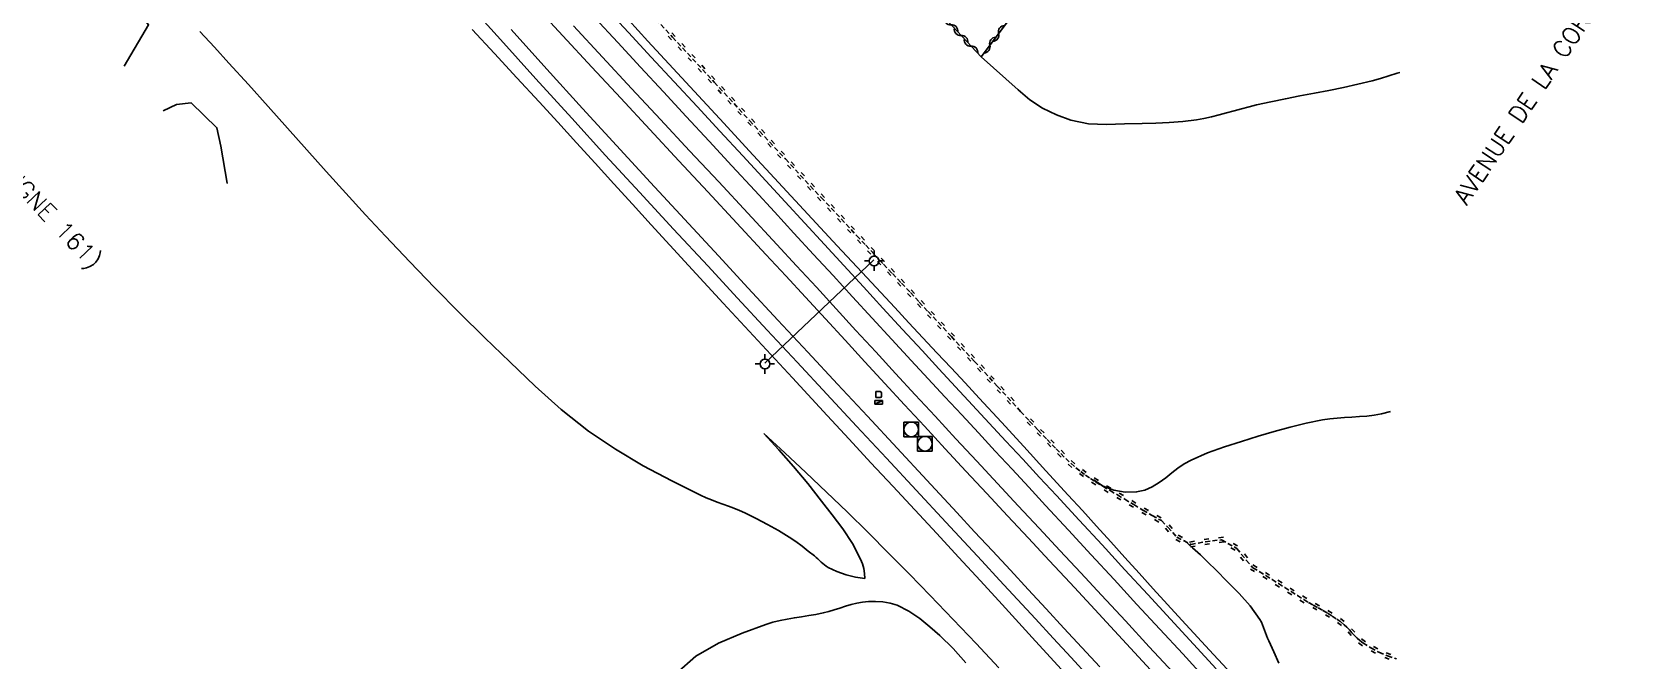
# Model space of a CAD drawing. Header units: millimetres. Extents: x 159000 to 160001, y 158000 to 159001.
# Drawn here: x 159263.9 to 159427.4, y 158266 to 158330.4 of the extents above; entities that cross this region are included whole.
import ezdxf

# ---------------------------------------------------------------- set-up
doc = ezdxf.new("R2010")
doc.units = ezdxf.units.MM
doc.linetypes.add('DASHED', pattern=[0.75, 0.5, -0.25])
doc.layers.get('0').update_dxf_attribs({"linetype": 'CONTINUOUS'})
for name, color, linetype in [('W0017', 7, 'CONTINUOUS'), ('W0211', 2, 'CONTINUOUS'), ('W0214', 2, 'CONTINUOUS'), ('W0220', 5, 'DASHED'), ('W0310', 3, 'CONTINUOUS'), ('W0420', 7, 'CONTINUOUS'), ('W0438', 7, 'CONTINUOUS'), ('W0610', 7, 'CONTINUOUS'), ('W0611', 7, 'CONTINUOUS'), ('W0700', 7, 'CONTINUOUS'), ('W0989', 7, 'CONTINUOUS')]:
    doc.layers.add(name, color=color, linetype=linetype)
doc.styles.get("Standard").update_dxf_attribs({"font": 'romans.shx', "width": 0.85})

# ---------------------------------------------------------------- blocks, each defined once
blk = doc.blocks.new('T610')
for p, q in [((-0.500001, 0), (-1.000002, 0)), ((0, 0.500001), (0, 1.000002)), ((0.500001, 0), (1.000002, 0)), ((0, -0.500001), (0, -1.000002))]:
    blk.add_line(p, q)
blk.add_ellipse((0, 0), major_axis=(-0.353554, 0.353554), ratio=1, start_param=3.926990817, end_param=10.2101761242)
blk = doc.blocks.new('T420')
for p, q in [((0.75, 0.75), (-0.75, 0.75)), ((-0.75, 0.75), (-0.75, -0.75)), ((0.75, 0.75), (0.75, -0.75)), ((0.75, -0.75), (-0.75, -0.75))]:
    blk.add_line(p, q)
blk.add_ellipse((0, 0), major_axis=(-0.53, 0.53), ratio=1, start_param=3.926991, end_param=10.210176)
blk = doc.blocks.new('T438')
for p, q in [((-0.4, 0.2), (0.4, 0.2)), ((-0.4, -0.2), (-0.4, 0.2)), ((0.15, 1.1), (-0.3, 1.1)), ((-0.3, 1.1), (-0.3, 0.5)), ((-0.3, 0.5), (0.15, 0.5)), ((0.3, 0.65), (0.3, 0.95)), ((0.4, 0.2), (0.4, -0.2))]:
    blk.add_line(p, q)
at = {"flags": 128}
for points in [[(-0.4, -0.2), (0.4, 0.2)], [(0.4, -0.2), (-0.4, -0.2)]]:
    blk.add_lwpolyline(points, dxfattribs=at)
for centre, major_axis, start_param, end_param in [((0.15, 0.95), (0.106, -0.106), 0.785398, 2.356194), ((0.15, 0.65), (0.106, 0.106), 3.926991, 5.497787)]:
    blk.add_ellipse(centre, major_axis=major_axis, ratio=1, start_param=start_param, end_param=end_param)
blk = doc.blocks.new('t310o')
at = {"color": 0, "linetype": 'Continuous'}
for centre, start, end in [((-0.5, 0.38), 216.8699, 323.1304), ((0.5, -0.37), 36.8699, 143.1303)]:
    blk.add_arc(centre, 0.625, start, end, dxfattribs=at)
blk = doc.blocks.new('t220o')
at = {"color": 0, "linetype": 'Continuous'}
for p, q in [((-0.25, 0.25), (0.25, 0.25)), ((-0.25, -0.25), (0.25, -0.25))]:
    blk.add_line(p, q, dxfattribs=at)

msp = doc.modelspace()

# ---------------------------------------------------------------- linework, layer by layer
at = {"layer": 'W0017'}
for points in [[(159190.54, 158434.06), (159195.02, 158428.94), (159202.88, 158419.64), (159216.89, 158402.22), (159228.24, 158388.94), (159248.56, 158362.95), (159257.86, 158352.46), (159269.51, 158339.23), (159275.85, 158331.12), (159273.33, 158326.87)], [(159277.34, 158322.29), (159278.69, 158322.95), (159280.21, 158323.1), (159282.85, 158320.56), (159283.23, 158318.68), (159283.88, 158314.86), (159283.87, 158314.82)]]:
    msp.add_lwpolyline(points, dxfattribs=at)
at = {"layer": 'W0211'}
for points in [[(159324, 158332.71), (159327, 158329.44), (159329.59, 158326.63), (159332.18, 158323.82), (159334.77, 158321.01), (159337.36, 158318.2), (159340.37, 158314.95), (159343.38, 158311.7), (159346.39, 158308.45), (159349.41, 158305.2), (159350.85, 158303.66), (159352.29, 158302.11), (159353.73, 158300.56), (159355.17, 158299.02), (159356.61, 158297.47), (159358.05, 158295.93), (159359.49, 158294.38), (159360.93, 158292.83), (159363.21, 158290.35), (159365.5, 158287.86), (159367.77, 158285.38), (159370.05, 158282.89), (159371.51, 158281.29), (159372.96, 158279.68), (159374.41, 158278.08), (159375.86, 158276.47), (159377.31, 158274.87), (159378.76, 158273.27), (159380.22, 158271.67), (159381.68, 158270.07), (159384.94, 158266.53), (159388.22, 158263)], [(159281.09, 158330.43), (159282.59, 158328.81), (159284.08, 158327.19), (159286.09, 158324.97), (159288.08, 158322.74), (159290.07, 158320.51), (159292.06, 158318.28), (159294.05, 158316.05), (159296.06, 158313.83), (159298.07, 158311.63), (159300.11, 158309.44), (159302.61, 158306.79), (159305.13, 158304.16), (159307.69, 158301.57), (159310.29, 158299.02), (159312.85, 158296.53), (159315.43, 158294.05), (159318.1, 158291.66), (159320.92, 158289.44), (159323.67, 158287.59), (159326.52, 158285.89), (159329.44, 158284.33), (159332.4, 158282.86), (159332.96, 158282.61), (159333.52, 158282.38), (159334.09, 158282.16), (159334.67, 158281.96), (159335.24, 158281.75), (159335.81, 158281.54), (159336.38, 158281.31), (159336.94, 158281.06), (159338.1, 158280.49), (159339.24, 158279.88), (159340.37, 158279.24), (159341.47, 158278.56), (159342.14, 158278.11), (159342.79, 158277.63), (159343.42, 158277.13), (159344.06, 158276.64), (159344.23, 158276.49), (159344.4, 158276.34), (159344.57, 158276.18), (159344.73, 158276.02), (159344.9, 158275.87), (159345.08, 158275.72), (159345.27, 158275.58), (159345.47, 158275.46), (159346.36, 158275.04), (159347.29, 158274.71), (159348.25, 158274.47), (159349.23, 158274.33)], [(159364.91, 158324.44), (159361.12, 158327.83)], [(159404.01, 158326.23), (159403.74, 158326.14), (159402.9, 158325.86), (159402.05, 158325.6), (159401.19, 158325.37), (159399.72, 158325.01), (159398.24, 158324.69), (159396.76, 158324.38), (159395.28, 158324.09), (159393.79, 158323.81), (159392.31, 158323.52), (159390.82, 158323.22), (159389.35, 158322.89), (159388.58, 158322.71), (159387.81, 158322.5), (159387.04, 158322.29), (159386.28, 158322.08), (159385.51, 158321.87), (159384.74, 158321.68), (159383.96, 158321.51), (159383.18, 158321.37), (159381.8, 158321.19), (159380.41, 158321.08), (159379.02, 158321.01), (159377.63, 158320.98), (159375.82, 158320.94), (159373.99, 158320.89), (159372.14, 158320.97), (159370.32, 158321.33), (159368.84, 158321.86), (159367.43, 158322.57), (159366.12, 158323.43), (159364.91, 158324.44)], [(159338.86, 158289.2), (159341.01, 158287.21), (159343.16, 158285.21), (159345.29, 158283.19), (159347.4, 158281.15), (159349.55, 158279.03), (159351.68, 158276.9), (159353.8, 158274.76), (159355.9, 158272.6), (159358.27, 158270.14), (159360.61, 158267.66), (159362.94, 158265.18)], [(159381.95, 158278.22), (159382.79, 158277.49), (159383.6, 158276.75), (159384.4, 158275.98), (159385.18, 158275.2), (159386.37, 158274), (159387.56, 158272.79), (159388.7, 158271.52), (159389.69, 158270.12), (159389.84, 158269.86), (159389.96, 158269.59), (159390.07, 158269.32), (159390.17, 158269.03), (159390.26, 158268.75), (159390.36, 158268.47), (159390.47, 158268.2), (159390.59, 158267.93), (159391.11, 158266.8), (159391.64, 158265.65)], [(159359.58, 158265.68), (159358.28, 158267.14), (159356.89, 158268.49), (159355.89, 158269.37), (159354.85, 158270.22), (159353.74, 158270.98), (159352.52, 158271.58), (159351.8, 158271.8), (159351.07, 158271.93), (159350.32, 158271.98), (159349.58, 158271.96), (159348.98, 158271.9), (159348.39, 158271.79), (159347.81, 158271.65), (159347.23, 158271.48), (159346.66, 158271.3), (159346.09, 158271.11), (159345.52, 158270.95), (159344.95, 158270.8), (159344.21, 158270.65), (159343.48, 158270.52), (159342.74, 158270.41), (159342.01, 158270.3), (159341.27, 158270.17), (159340.53, 158270.02), (159339.8, 158269.84), (159339.09, 158269.6), (159336.66, 158268.71), (159334.23, 158267.7), (159331.89, 158266.37), (159329.88, 158264.58)]]:
    msp.add_lwpolyline(points, dxfattribs=at)
at = {"layer": 'W0214'}
for points in [[(159370.13, 158264.17), (159366.71, 158267.91), (159363.29, 158271.65), (159361.06, 158274.08), (159358.82, 158276.51), (159356.58, 158278.94), (159354.33, 158281.36), (159352.09, 158283.78), (159349.84, 158286.2), (159347.6, 158288.63), (159345.36, 158291.05), (159341.8, 158294.89), (159338.25, 158298.73), (159334.7, 158302.57), (159331.15, 158306.42), (159329.24, 158308.51), (159327.33, 158310.61), (159325.42, 158312.71), (159323.51, 158314.81), (159321.6, 158316.91), (159319.69, 158319.01), (159317.78, 158321.11), (159315.86, 158323.2), (159313.58, 158325.68), (159311.28, 158328.15), (159308.99, 158330.61)], [(159372.65, 158284.43), (159373.64, 158283.8), (159374.73, 158283.37), (159375.89, 158283.18), (159377.06, 158283.21), (159377.89, 158283.4), (159378.66, 158283.73), (159379.37, 158284.16), (159380.04, 158284.65), (159380.66, 158285.15), (159381.29, 158285.64), (159381.94, 158286.1), (159382.65, 158286.48), (159384.33, 158287.2), (159386.05, 158287.82), (159387.79, 158288.38), (159389.53, 158288.92), (159391.16, 158289.4), (159392.79, 158289.85), (159394.44, 158290.26), (159396.11, 158290.59), (159396.86, 158290.71), (159397.61, 158290.78), (159398.37, 158290.84), (159399.12, 158290.88), (159399.88, 158290.93), (159400.64, 158290.99), (159401.39, 158291.09), (159402.14, 158291.22), (159403.06, 158291.44)], [(159349.23, 158274.33), (159349.19, 158274.84), (159349.1, 158275.34), (159348.97, 158275.84), (159348.79, 158276.32), (159347.97, 158277.92), (159346.97, 158279.42), (159345.88, 158280.85), (159344.79, 158282.26), (159343.38, 158284.06), (159341.92, 158285.81), (159340.41, 158287.53), (159338.86, 158289.2)]]:
    msp.add_lwpolyline(points, dxfattribs=at)
at = {"layer": 'W0220'}
for points in [[(159325.28, 158334.44), (159329.53, 158329.84), (159333.78, 158325.23), (159337.42, 158321.29), (159341.08, 158317.35), (159344.73, 158313.41), (159348.4, 158309.48), (159349.31, 158308.5), (159350.22, 158307.53), (159351.13, 158306.56), (159352.05, 158305.59), (159352.96, 158304.62), (159353.88, 158303.64), (159354.79, 158302.67), (159355.7, 158301.7), (159358.08, 158299.14), (159360.45, 158296.59), (159362.81, 158294.03), (159365.18, 158291.47)], [(159365.18, 158291.47), (159366.07, 158290.5), (159366.97, 158289.54), (159367.89, 158288.58), (159368.81, 158287.64), (159369.3, 158287.14), (159369.8, 158286.64), (159370.31, 158286.15), (159370.84, 158285.69), (159371.33, 158285.3), (159371.83, 158284.94), (159372.34, 158284.59), (159372.86, 158284.25), (159373.59, 158283.79), (159374.34, 158283.34), (159375.09, 158282.9), (159375.84, 158282.46), (159376.77, 158281.9), (159377.71, 158281.34), (159378.65, 158280.79), (159379.61, 158280.26), (159380.26, 158279.59), (159381.19, 158278.55), (159382.61, 158277.83), (159384.09, 158278.08), (159385.76, 158278.3), (159387.32, 158277.42), (159388.29, 158276.2), (159388.97, 158275.43), (159389.63, 158275.03), (159390.29, 158274.63), (159390.94, 158274.22), (159391.59, 158273.81), (159392.24, 158273.39), (159392.89, 158272.98), (159393.54, 158272.57), (159394.19, 158272.16), (159394.67, 158271.87), (159395.16, 158271.59), (159395.65, 158271.32), (159396.14, 158271.05), (159396.62, 158270.77), (159397.1, 158270.48), (159397.57, 158270.17), (159398.03, 158269.84), (159398.32, 158269.59), (159398.6, 158269.33), (159398.86, 158269.05), (159399.12, 158268.77), (159399.38, 158268.49), (159399.65, 158268.21), (159399.93, 158267.96), (159400.24, 158267.72), (159401.05, 158267.21), (159401.89, 158266.76), (159402.77, 158266.39), (159403.68, 158266.08)]]:
    msp.add_lwpolyline(points, dxfattribs=at)
at = {"layer": 'W0310'}
for points in [[(159361.12, 158327.83), (159326.84, 158364.54)], [(159367.31, 158336.09), (159361.12, 158327.83)]]:
    msp.add_lwpolyline(points, dxfattribs=at)
at = {"layer": 'W0611'}
msp.add_lwpolyline([(159350.15, 158306.99), (159338.98, 158296.42)], dxfattribs=at)
at = {"layer": 'W0700'}
for points in [[(159308.24, 158333.67), (159311.88, 158329.61), (159315.53, 158325.56), (159319.19, 158321.52), (159322.66, 158317.72), (159326.14, 158313.94), (159329.63, 158310.16), (159333.13, 158306.38), (159336.17, 158303.09), (159339.22, 158299.8), (159342.27, 158296.52), (159345.32, 158293.23), (159348.38, 158289.95), (159351.43, 158286.66), (159354.48, 158283.38), (159357.53, 158280.09), (159359.36, 158278.11), (159361.19, 158276.13), (159363.02, 158274.15), (159364.86, 158272.17), (159366.69, 158270.19), (159368.52, 158268.21), (159370.35, 158266.23), (159372.18, 158264.25)], [(159379.69, 158263.67), (159377.25, 158266.31), (159374.81, 158268.95), (159372.37, 158271.59), (159370.24, 158273.89), (159368.11, 158276.18), (159365.97, 158278.47), (159363.84, 158280.76), (159361.71, 158283.06), (159359.58, 158285.35), (159357.45, 158287.64), (159355.32, 158289.94), (159353.29, 158292.14), (159351.26, 158294.34), (159349.23, 158296.55), (159347.2, 158298.76), (159345.18, 158300.96), (159343.15, 158303.17), (159341.12, 158305.37), (159339.09, 158307.57), (159336.12, 158310.78), (159333.15, 158313.98), (159330.17, 158317.17), (159327.19, 158320.37), (159324.21, 158323.57), (159321.24, 158326.77), (159318.27, 158329.97), (159315.31, 158333.19)], [(159322.66, 158332.86), (159325, 158330.32), (159327.34, 158327.79), (159329.69, 158325.26), (159332.03, 158322.72), (159334.37, 158320.19), (159336.72, 158317.66), (159339.06, 158315.12), (159341.06, 158312.94), (159343.07, 158310.76), (159345.07, 158308.59), (159347.07, 158306.41), (159349.07, 158304.23), (159351.07, 158302.05), (159353.08, 158299.87), (159355.09, 158297.7), (159356.8, 158295.84), (159358.52, 158293.98), (159360.24, 158292.12), (159361.96, 158290.27), (159363.68, 158288.41), (159365.4, 158286.56), (159367.12, 158284.7), (159368.84, 158282.84), (159371.19, 158280.31), (159373.53, 158277.77), (159375.87, 158275.23), (159378.2, 158272.69), (159380.54, 158270.15), (159382.88, 158267.61), (159385.22, 158265.07)], [(159312.99, 158330.61), (159316.64, 158326.57), (159320.3, 158322.53), (159323.77, 158318.74), (159327.25, 158314.95), (159330.74, 158311.18), (159334.23, 158307.4), (159337.27, 158304.11), (159340.32, 158300.82), (159343.37, 158297.54), (159346.43, 158294.25), (159349.48, 158290.97), (159352.53, 158287.68), (159355.58, 158284.4), (159358.63, 158281.11), (159360.46, 158279.13), (159362.29, 158277.15), (159364.13, 158275.17), (159365.96, 158273.19), (159367.79, 158271.21), (159369.62, 158269.23), (159371.45, 158267.25), (159373.28, 158265.27)], [(159380.79, 158264.69), (159378.35, 158267.33), (159375.91, 158269.97), (159373.47, 158272.61), (159371.34, 158274.91), (159369.21, 158277.2), (159367.07, 158279.49), (159364.94, 158281.78), (159362.81, 158284.08), (159360.68, 158286.37), (159358.55, 158288.66), (159356.42, 158290.96), (159354.39, 158293.16), (159352.36, 158295.36), (159350.33, 158297.57), (159348.31, 158299.77), (159346.28, 158301.98), (159344.25, 158304.19), (159342.22, 158306.39), (159340.19, 158308.59), (159337.22, 158311.8), (159334.25, 158315), (159331.27, 158318.19), (159328.29, 158321.39), (159325.31, 158324.58), (159322.34, 158327.78), (159319.37, 158330.99)], [(159321.56, 158331.84), (159323.9, 158329.31), (159326.24, 158326.77), (159328.58, 158324.24), (159330.93, 158321.71), (159333.27, 158319.17), (159335.61, 158316.64), (159337.95, 158314.1), (159339.96, 158311.93), (159341.96, 158309.75), (159343.96, 158307.57), (159345.97, 158305.39), (159347.97, 158303.21), (159349.97, 158301.03), (159351.98, 158298.85), (159353.98, 158296.68), (159355.7, 158294.82), (159357.42, 158292.96), (159359.14, 158291.11), (159360.86, 158289.25), (159362.58, 158287.39), (159364.3, 158285.54), (159366.02, 158283.68), (159367.74, 158281.82), (159370.08, 158279.29), (159372.42, 158276.75), (159374.76, 158274.21), (159377.1, 158271.67), (159379.44, 158269.13), (159381.78, 158266.59), (159384.12, 158264.05)]]:
    msp.add_lwpolyline(points, dxfattribs=at)

# ---------------------------------------------------------------- block references
at = {"layer": 'W0220'}
for p, rotation in [((159329.44, 158329.93), 312.6583533395103), ((159330.46, 158328.83), 312.7135038624033), ((159331.48, 158327.72), 312.7135038624033), ((159332.49, 158326.62), 312.7135038624033), ((159333.51, 158325.52), 312.7135038624033), ((159334.53, 158324.42), 312.7606276990263), ((159335.55, 158323.32), 312.7606276990263), ((159336.57, 158322.22), 312.7606276990263), ((159337.59, 158321.12), 312.8114285095912), ((159338.61, 158320.01), 312.8114285095912), ((159339.62, 158318.91), 312.8114285095912), ((159340.64, 158317.81), 312.8114285095912), ((159341.66, 158316.71), 312.8818409540447), ((159342.68, 158315.62), 312.8818409540447), ((159343.71, 158314.52), 312.8818409540447), ((159344.73, 158313.42), 312.8818409540447), ((159345.75, 158312.32), 312.9718649834689), ((159346.77, 158311.22), 312.9718649834689), ((159347.79, 158310.12), 312.9718649834689), ((159348.82, 158309.03), 313.0761626009237), ((159349.84, 158307.93), 313.1736400559233), ((159350.87, 158306.84), 313.2398042208956), ((159351.9, 158305.75), 313.2746549835343), ((159352.93, 158304.66), 313.27183747683), ((159353.95, 158303.56), 313.1595526545267), ((159354.98, 158302.47), 313.0564403696554), ((159356, 158301.37), 312.9516400512293), ((159357.02, 158300.27), 312.9516400512293), ((159358.05, 158299.18), 312.9516400512293), ((159359.07, 158298.08), 312.8581217578364), ((159360.09, 158296.98), 312.8581217578364), ((159361.11, 158295.88), 312.764602807724), ((159362.12, 158294.77), 312.764602807724), ((159363.14, 158293.67), 312.6710832003981), ((159364.16, 158292.57), 312.6710832003981), ((159366.19, 158290.36), 313.2269791164662), ((159367.22, 158289.27), 313.854318330917), ((159368.27, 158288.2), 314.4816569939874), ((159369.32, 158287.13), 314.7313559587776), ((159370.39, 158286.08), 318.7491169002501), ((159371.56, 158285.14), 324.2269059345919), ((159372.8, 158284.29), 326.5873048407815), ((159374.07, 158283.5), 329.0147889507919), ((159375.36, 158282.74), 329.543570301824), ((159376.65, 158281.97), 329.1230163382236), ((159377.94, 158281.2), 329.6517956014604), ((159379.24, 158280.46), 331.0386897607529), ((159380.36, 158279.48), 311.8007644214301), ((159381.42, 158278.44), 332.9473507715074), ((159382.77, 158277.86), 9.428316379553937), ((159384.25, 158278.1), 7.650813756811748), ((159385.74, 158278.3), 7.650813756811748), ((159387.05, 158277.57), 330.4403928226878), ((159388.06, 158276.49), 308.6986875940483), ((159389.06, 158275.38), 329.2815516317032), ((159390.34, 158274.6), 327.8693035646372), ((159391.61, 158273.8), 327.2898160980665), ((159392.87, 158272.99), 327.3665728881259), ((159394.14, 158272.19), 328.1091143008622), ((159395.44, 158271.44), 330.9032905570623), ((159396.74, 158270.7), 328.6987889226656), ((159397.99, 158269.87), 323.9946664871804), ((159399.07, 158268.83), 312.2762963176257), ((159400.15, 158267.79), 322.6783329428005), ((159401.43, 158267.01), 332.1740211477853), ((159402.79, 158266.38), 341.2757872816564)]:
    msp.add_blockref('t220o', p, dxfattribs=dict(at, rotation=rotation))
at = {"layer": 'W0310'}
for p, rotation in [((159358.05, 158331.12), 133.0413538587941), ((159359.08, 158330.02), 133.0413538587941), ((159362.92, 158330.23), 233.1822944019269), ((159360.1, 158328.93), 133.0413538587941), ((159362.02, 158329.03), 233.1822944019269)]:
    msp.add_blockref('t310o', p, dxfattribs=dict(at, rotation=rotation))
at = {"layer": 'W0420'}
for p in [(159353.97, 158289.62), (159355.37, 158288.15)]:
    msp.add_blockref('T420', p, dxfattribs=at)
at = {"layer": 'W0438'}
msp.add_blockref('T438', (159350.64, 158292.39), dxfattribs=at)
at = {"layer": 'W0610'}
for p in [(159350.17, 158306.89), (159338.98, 158296.33)]:
    msp.add_blockref('T610', p, dxfattribs=at)

# ---------------------------------------------------------------- texts
at = {"layer": 'W0989'}
for s, rotation, p in [('BRUXELLES-MIDI - NAMUR (LIGNE 161)', 313.7075, (159237.07, 158340.35)), ('AVENUE DE LA CORNICHE', 56.0565, (159410.87, 158312.52))]:
    msp.add_text(s, height=1.75, rotation=rotation, dxfattribs=at).set_placement(p)

doc.saveas('drawing.dxf')
